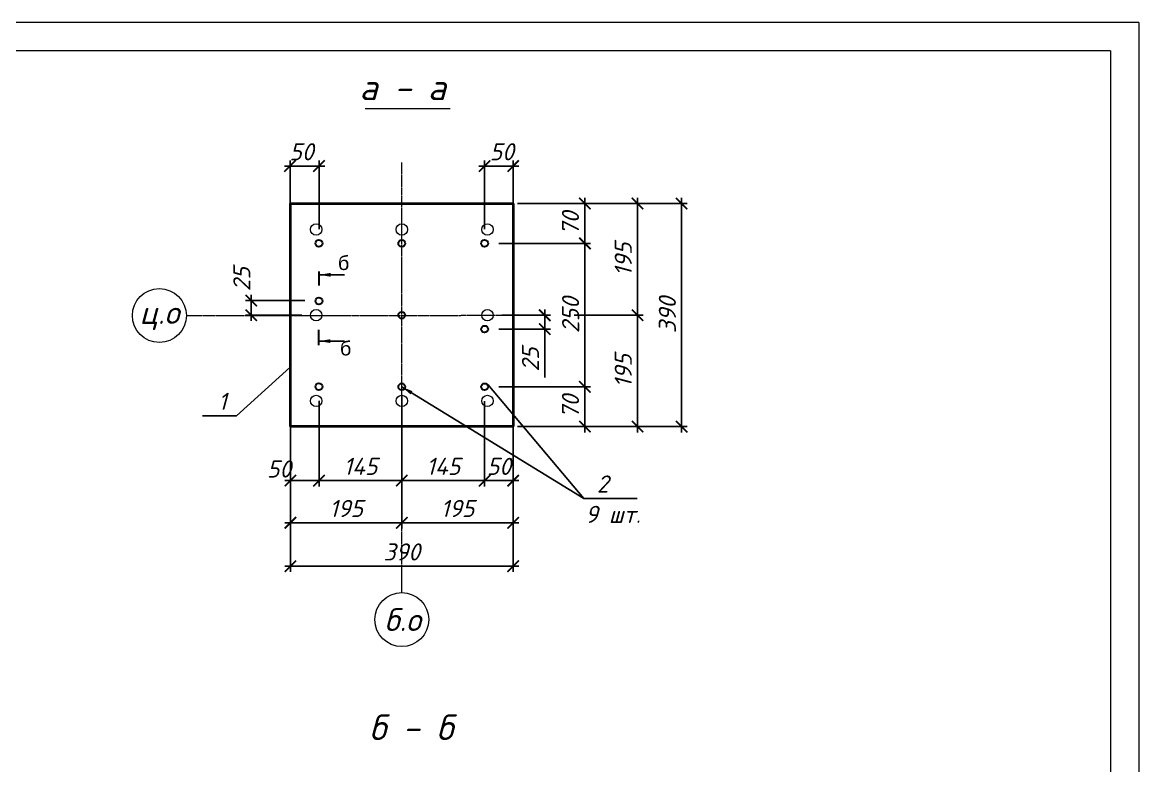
# Model space of a CAD drawing. Header units: millimetres. Extents: x 321124 to 407260, y -209908 to -138111.
# Drawn here: x 342040 to 361589, y -193218 to -180208 of the extents above; entities that cross this region are included whole.
import ezdxf

# ---------------------------------------------------------------- set-up
doc = ezdxf.new("R2010")
doc.units = ezdxf.units.MM
doc.linetypes.add('CENTER', pattern=[50.8, 31.75, -6.35, 6.35, -6.35])
doc.linetypes.add('CENTERX2', pattern=[4, 2.5, -0.5, 0.5, -0.5])
doc.layers.get('Defpoints').update_dxf_attribs({"color": 1, "lineweight": 0})
for name, color, linetype, lineweight in [('k_ Выноски', 7, 'Continuous', 13), ('k_ Металл', 5, 'Continuous', 40), ('k_ Осевая', 8, 'CENTERX2', 9), ('k_ Размеры', 7, 'Continuous', 15), ('Металл для узлов', 7, 'Continuous', 30), ('оси', 1, 'CENTER', 5), ('размеры', 5, 'Continuous', 20), ('сновные тонкие', 7, 'Continuous', 30), ('тонкие', 250, 'Continuous', 5)]:
    doc.layers.add(name, color=color, linetype=linetype, lineweight=lineweight)
doc.styles.add('300', font='times.ttf', dxfattribs={"width": 0.9, "height": 300})
doc.styles.add('40', font='arial.ttf', dxfattribs={"height": 400})
doc.styles.add('STEP PR', font='isocpeui.ttf')
doc.dimstyles.new('10', dxfattribs={"dimtxt": 300, "dimasz": 200, "dimexe": 100, "dimexo": 250, "dimgap": 100, "dimtad": 1, "dimdec": 0, "dimlfac": 0.1, "dimdsep": 46, "dimtxsty": '300', "dimblk": 'ARCHTICK', "dimcen": 100, "dimdle": 100, "dimadec": 0, "dimazin": 2, "dimtfac": 1, "dimtdec": 0, "dimtmove": 1, "dimatfit": 3, "dimfxl": 0, "dimtolj": 1, "dimtzin": 0, "dimarcsym": 0})

# ---------------------------------------------------------------- blocks, each defined once
blk = doc.blocks.new('_ArchTick')
at = {"color": 0, "linetype": 'ByBlock', "const_width": 0.15}
blk.add_lwpolyline([(-0.5, -0.5), (0.5, 0.5)], dxfattribs=at)
blk = doc.blocks.new('*D102')
at = {"layer": 'Defpoints', "color": 0, "lineweight": 0, "ltscale": 5}
for p in [(347235, -186585), (348685, -187522), (347235, -188229)]:
    blk.add_point(p, dxfattribs=at)
at = {"layer": 'k_ Размеры', "color": 0, "lineweight": -2, "ltscale": 5}
for p, q in [((347235, -186835), (347235, -188329)), ((348685, -187772), (348685, -188329)), ((348785, -188229), (347135, -188229))]:
    blk.add_line(p, q, dxfattribs=at)
at = {"layer": 'k_ Размеры', "color": 0, "lineweight": -2, "ltscale": 5, "xscale": 200, "yscale": 200, "zscale": 200, "rotation": 180}
blk.add_blockref('_ArchTick', (347235, -188229), dxfattribs=at)
at = {"layer": 'k_ Размеры', "color": 0, "lineweight": -2, "ltscale": 5, "xscale": 200, "yscale": 200, "zscale": 200}
blk.add_blockref('_ArchTick', (348685, -188229), dxfattribs=at)
at = {"layer": 'k_ Размеры', "color": 0, "ltscale": 5, "insert": (347960, -187979), "char_height": 300, "attachment_point": 5, "style": 'STEP PR'}
blk.add_mtext('\\A1;145', dxfattribs=at)
blk = doc.blocks.new('*D103')
at = {"layer": 'Defpoints', "color": 0, "lineweight": 0, "ltscale": 5}
for p in [(350135, -186586), (348685, -187578), (350135, -188229)]:
    blk.add_point(p, dxfattribs=at)
at = {"layer": 'k_ Размеры', "color": 0, "lineweight": -2, "ltscale": 5}
for p, q in [((350135, -186836), (350135, -188329)), ((348685, -187828), (348685, -188329)), ((348585, -188229), (350235, -188229))]:
    blk.add_line(p, q, dxfattribs=at)
at = {"layer": 'k_ Размеры', "color": 0, "lineweight": -2, "ltscale": 5, "xscale": 200, "yscale": 200, "zscale": 200, "rotation": 180}
blk.add_blockref('_ArchTick', (348685, -188229), dxfattribs=at)
at = {"layer": 'k_ Размеры', "color": 0, "lineweight": -2, "ltscale": 5, "xscale": 200, "yscale": 200, "zscale": 200}
blk.add_blockref('_ArchTick', (350135, -188229), dxfattribs=at)
at = {"layer": 'k_ Размеры', "color": 0, "ltscale": 5, "insert": (349410, -187979), "char_height": 300, "attachment_point": 5, "style": 'STEP PR'}
blk.add_mtext('\\A1;145', dxfattribs=at)
blk = doc.blocks.new('*D104')
at = {"layer": 'Defpoints', "color": 0, "lineweight": 0, "ltscale": 5}
for p in [(346735, -187788), (350635, -187788), (350635, -189727)]:
    blk.add_point(p, dxfattribs=at)
at = {"layer": 'k_ Размеры', "color": 0, "lineweight": -2, "ltscale": 5}
for p, q in [((346735, -188038), (346735, -189827)), ((350635, -188038), (350635, -189827)), ((346635, -189727), (350735, -189727))]:
    blk.add_line(p, q, dxfattribs=at)
at = {"layer": 'k_ Размеры', "color": 0, "lineweight": -2, "ltscale": 5, "xscale": 200, "yscale": 200, "zscale": 200, "rotation": 180}
blk.add_blockref('_ArchTick', (346735, -189727), dxfattribs=at)
at = {"layer": 'k_ Размеры', "color": 0, "lineweight": -2, "ltscale": 5, "xscale": 200, "yscale": 200, "zscale": 200}
blk.add_blockref('_ArchTick', (350635, -189727), dxfattribs=at)
at = {"layer": 'k_ Размеры', "color": 0, "ltscale": 5, "insert": (348685, -189477), "char_height": 300, "attachment_point": 5, "style": 'STEP PR'}
blk.add_mtext('\\A1;390', dxfattribs=at)
blk = doc.blocks.new('*D105')
at = {"layer": 'Defpoints', "color": 0, "lineweight": 0, "ltscale": 5}
for p in [(350462, -183379), (353585, -183379), (350462, -187284)]:
    blk.add_point(p, dxfattribs=at)
at = {"layer": 'k_ Размеры', "color": 0, "lineweight": -2, "ltscale": 5}
for p, q in [((353585, -187384), (353585, -183279)), ((350712, -183379), (353685, -183379)), ((350712, -187284), (353685, -187284))]:
    blk.add_line(p, q, dxfattribs=at)
at = {"layer": 'k_ Размеры', "color": 0, "lineweight": -2, "ltscale": 5, "xscale": 200, "yscale": 200, "zscale": 200}
for p, rotation in [((353585, -183379), 90), ((353585, -187284), 270)]:
    blk.add_blockref('_ArchTick', p, dxfattribs=dict(at, rotation=rotation))
at = {"layer": 'k_ Размеры', "color": 0, "ltscale": 5, "insert": (353335, -185332), "char_height": 300, "attachment_point": 5, "rotation": 90, "style": 'STEP PR'}
blk.add_mtext('\\A1;390', dxfattribs=at)
blk = doc.blocks.new('*D106')
at = {"layer": 'Defpoints', "color": 0, "lineweight": 0, "ltscale": 5}
for p in [(351455, -183379), (352813, -183379), (351455, -185334)]:
    blk.add_point(p, dxfattribs=at)
at = {"layer": 'k_ Размеры', "color": 0, "lineweight": -2, "ltscale": 5}
for p, q in [((352813, -185434), (352813, -183279)), ((351705, -183379), (352913, -183379)), ((351705, -185334), (352913, -185334))]:
    blk.add_line(p, q, dxfattribs=at)
at = {"layer": 'k_ Размеры', "color": 0, "lineweight": -2, "ltscale": 5, "xscale": 200, "yscale": 200, "zscale": 200}
for p, rotation in [((352813, -183379), 90), ((352813, -185334), 270)]:
    blk.add_blockref('_ArchTick', p, dxfattribs=dict(at, rotation=rotation))
at = {"layer": 'k_ Размеры', "color": 0, "ltscale": 5, "insert": (352563, -184357), "char_height": 300, "attachment_point": 5, "rotation": 90, "style": 'STEP PR'}
blk.add_mtext('\\A1;195', dxfattribs=at)
blk = doc.blocks.new('*D107')
at = {"layer": 'Defpoints', "color": 0, "lineweight": 0, "ltscale": 5}
for p in [(351455, -185334), (352813, -185334), (350635, -187284)]:
    blk.add_point(p, dxfattribs=at)
at = {"layer": 'k_ Размеры', "color": 0, "lineweight": -2, "ltscale": 5}
for p, q in [((352813, -187384), (352813, -185234)), ((351705, -185334), (352913, -185334)), ((350885, -187284), (352913, -187284))]:
    blk.add_line(p, q, dxfattribs=at)
at = {"layer": 'k_ Размеры', "color": 0, "lineweight": -2, "ltscale": 5, "xscale": 200, "yscale": 200, "zscale": 200}
for p, rotation in [((352813, -185334), 90), ((352813, -187284), 270)]:
    blk.add_blockref('_ArchTick', p, dxfattribs=dict(at, rotation=rotation))
at = {"layer": 'k_ Размеры', "color": 0, "ltscale": 5, "insert": (352563, -186309), "char_height": 300, "attachment_point": 5, "rotation": 90, "style": 'STEP PR'}
blk.add_mtext('\\A1;195', dxfattribs=at)
blk = doc.blocks.new('*D108')
at = {"layer": 'Defpoints', "color": 0, "lineweight": 0, "ltscale": 5}
for p in [(347235, -185079), (346048, -185334), (347185, -185334)]:
    blk.add_point(p, dxfattribs=at)
at = {"layer": 'k_ Размеры', "color": 0, "lineweight": -2, "ltscale": 5}
for p, q in [((346985, -185079), (345948, -185079)), ((346048, -184979), (346048, -185434)), ((346935, -185334), (345948, -185334))]:
    blk.add_line(p, q, dxfattribs=at)
at = {"layer": 'k_ Размеры', "color": 0, "lineweight": -2, "ltscale": 5, "xscale": 200, "yscale": 200, "zscale": 200}
for p, rotation in [((346048, -185079), 90), ((346048, -185334), 270)]:
    blk.add_blockref('_ArchTick', p, dxfattribs=dict(at, rotation=rotation))
at = {"layer": 'k_ Размеры', "color": 0, "ltscale": 5, "insert": (345883, -184703), "char_height": 300, "attachment_point": 5, "rotation": 90, "style": 'STEP PR'}
blk.add_mtext('\\A1;25', dxfattribs=at)
blk = doc.blocks.new('*D109')
at = {"layer": 'Defpoints', "color": 0, "lineweight": 0, "ltscale": 5}
for p in [(350752, -183379), (351891, -183379), (350135, -184077)]:
    blk.add_point(p, dxfattribs=at)
at = {"layer": 'k_ Размеры', "color": 0, "lineweight": -2, "ltscale": 5}
for p, q in [((351891, -184177), (351891, -183279)), ((351002, -183379), (351991, -183379)), ((350385, -184077), (351991, -184077))]:
    blk.add_line(p, q, dxfattribs=at)
at = {"layer": 'k_ Размеры', "color": 0, "lineweight": -2, "ltscale": 5, "xscale": 200, "yscale": 200, "zscale": 200}
for p, rotation in [((351891, -183379), 90), ((351891, -184077), 270)]:
    blk.add_blockref('_ArchTick', p, dxfattribs=dict(at, rotation=rotation))
at = {"layer": 'k_ Размеры', "color": 0, "ltscale": 5, "insert": (351639, -183728), "char_height": 300, "attachment_point": 5, "rotation": 90, "style": 'STEP PR'}
blk.add_mtext('\\A1;70', dxfattribs=at)
blk = doc.blocks.new('*D110')
at = {"layer": 'Defpoints', "color": 0, "lineweight": 0, "ltscale": 5}
for p in [(350275, -186586), (351891, -186586), (350752, -187284)]:
    blk.add_point(p, dxfattribs=at)
at = {"layer": 'k_ Размеры', "color": 0, "lineweight": -2, "ltscale": 5}
for p, q in [((351891, -187384), (351891, -186486)), ((350525, -186586), (351991, -186586)), ((351002, -187284), (351991, -187284))]:
    blk.add_line(p, q, dxfattribs=at)
at = {"layer": 'k_ Размеры', "color": 0, "lineweight": -2, "ltscale": 5, "xscale": 200, "yscale": 200, "zscale": 200}
for p, rotation in [((351891, -186586), 90), ((351891, -187284), 270)]:
    blk.add_blockref('_ArchTick', p, dxfattribs=dict(at, rotation=rotation))
at = {"layer": 'k_ Размеры', "color": 0, "ltscale": 5, "insert": (351639, -186935), "char_height": 300, "attachment_point": 5, "rotation": 90, "style": 'STEP PR'}
blk.add_mtext('\\A1;70', dxfattribs=at)
blk = doc.blocks.new('*D111')
at = {"layer": 'Defpoints', "color": 0, "lineweight": 0, "ltscale": 5}
for p in [(350135, -182723), (350135, -184077), (350635, -184221)]:
    blk.add_point(p, dxfattribs=at)
at = {"layer": 'k_ Размеры', "color": 0, "lineweight": -2, "ltscale": 5}
for p, q in [((350735, -182723), (350035, -182723)), ((350135, -183827), (350135, -182623)), ((350635, -183971), (350635, -182623))]:
    blk.add_line(p, q, dxfattribs=at)
at = {"layer": 'k_ Размеры', "color": 0, "lineweight": -2, "ltscale": 5, "xscale": 200, "yscale": 200, "zscale": 200, "rotation": 180}
blk.add_blockref('_ArchTick', (350135, -182723), dxfattribs=at)
at = {"layer": 'k_ Размеры', "color": 0, "lineweight": -2, "ltscale": 5, "xscale": 200, "yscale": 200, "zscale": 200}
blk.add_blockref('_ArchTick', (350635, -182723), dxfattribs=at)
at = {"layer": 'k_ Размеры', "color": 0, "ltscale": 5, "insert": (350435, -182473), "char_height": 300, "attachment_point": 5, "style": 'STEP PR'}
blk.add_mtext('\\A1;50', dxfattribs=at)
blk = doc.blocks.new('*D112')
at = {"layer": 'Defpoints', "color": 0, "lineweight": 0, "ltscale": 5}
for p in [(346728, -182723), (346728, -183995), (347235, -184077)]:
    blk.add_point(p, dxfattribs=at)
at = {"layer": 'k_ Размеры', "color": 0, "lineweight": -2, "ltscale": 5}
for p, q in [((347335, -182723), (346628, -182723)), ((346728, -183745), (346728, -182623)), ((347235, -183827), (347235, -182623))]:
    blk.add_line(p, q, dxfattribs=at)
at = {"layer": 'k_ Размеры', "color": 0, "lineweight": -2, "ltscale": 5, "xscale": 200, "yscale": 200, "zscale": 200, "rotation": 180}
blk.add_blockref('_ArchTick', (346728, -182723), dxfattribs=at)
at = {"layer": 'k_ Размеры', "color": 0, "lineweight": -2, "ltscale": 5, "xscale": 200, "yscale": 200, "zscale": 200}
blk.add_blockref('_ArchTick', (347235, -182723), dxfattribs=at)
at = {"layer": 'k_ Размеры', "color": 0, "ltscale": 5, "insert": (346928, -182473), "char_height": 300, "attachment_point": 5, "style": 'STEP PR'}
blk.add_mtext('\\A1;50', dxfattribs=at)
blk = doc.blocks.new('*D113')
at = {"layer": 'Defpoints', "color": 0, "lineweight": 0, "ltscale": 5}
for p in [(346735, -186476), (348685, -186476), (348685, -188966)]:
    blk.add_point(p, dxfattribs=at)
at = {"layer": 'k_ Размеры', "color": 0, "lineweight": -2, "ltscale": 5}
for p, q in [((346735, -186726), (346735, -189066)), ((348685, -186726), (348685, -189066)), ((346635, -188966), (348785, -188966))]:
    blk.add_line(p, q, dxfattribs=at)
at = {"layer": 'k_ Размеры', "color": 0, "lineweight": -2, "ltscale": 5, "xscale": 200, "yscale": 200, "zscale": 200, "rotation": 180}
blk.add_blockref('_ArchTick', (346735, -188966), dxfattribs=at)
at = {"layer": 'k_ Размеры', "color": 0, "lineweight": -2, "ltscale": 5, "xscale": 200, "yscale": 200, "zscale": 200}
blk.add_blockref('_ArchTick', (348685, -188966), dxfattribs=at)
at = {"layer": 'k_ Размеры', "color": 0, "ltscale": 5, "insert": (347710, -188716), "char_height": 300, "attachment_point": 5, "style": 'STEP PR'}
blk.add_mtext('\\A1;195', dxfattribs=at)
blk = doc.blocks.new('*D114')
at = {"layer": 'Defpoints', "color": 0, "lineweight": 0, "ltscale": 5}
for p in [(348685, -186476), (350635, -186476), (350635, -188966)]:
    blk.add_point(p, dxfattribs=at)
at = {"layer": 'k_ Размеры', "color": 0, "lineweight": -2, "ltscale": 5}
for p, q in [((348685, -186726), (348685, -189066)), ((350635, -186726), (350635, -189066)), ((348585, -188966), (350735, -188966))]:
    blk.add_line(p, q, dxfattribs=at)
at = {"layer": 'k_ Размеры', "color": 0, "lineweight": -2, "ltscale": 5, "xscale": 200, "yscale": 200, "zscale": 200, "rotation": 180}
blk.add_blockref('_ArchTick', (348685, -188966), dxfattribs=at)
at = {"layer": 'k_ Размеры', "color": 0, "lineweight": -2, "ltscale": 5, "xscale": 200, "yscale": 200, "zscale": 200}
blk.add_blockref('_ArchTick', (350635, -188966), dxfattribs=at)
at = {"layer": 'k_ Размеры', "color": 0, "ltscale": 5, "insert": (349660, -188716), "char_height": 300, "attachment_point": 5, "style": 'STEP PR'}
blk.add_mtext('\\A1;195', dxfattribs=at)
blk = doc.blocks.new('*D118')
at = {"layer": 'Defpoints', "color": 0, "lineweight": 0, "ltscale": 5}
for p in [(350135, -187284), (350635, -187284), (350635, -188229)]:
    blk.add_point(p, dxfattribs=at)
at = {"layer": 'k_ Размеры', "color": 0, "lineweight": -2, "ltscale": 5}
for p, q in [((350135, -187534), (350135, -188329)), ((350635, -187534), (350635, -188329)), ((350035, -188229), (350735, -188229))]:
    blk.add_line(p, q, dxfattribs=at)
at = {"layer": 'k_ Размеры', "color": 0, "lineweight": -2, "ltscale": 5, "xscale": 200, "yscale": 200, "zscale": 200, "rotation": 180}
blk.add_blockref('_ArchTick', (350135, -188229), dxfattribs=at)
at = {"layer": 'k_ Размеры', "color": 0, "lineweight": -2, "ltscale": 5, "xscale": 200, "yscale": 200, "zscale": 200}
blk.add_blockref('_ArchTick', (350635, -188229), dxfattribs=at)
at = {"layer": 'k_ Размеры', "color": 0, "ltscale": 5, "insert": (350385, -187979), "char_height": 300, "attachment_point": 5, "style": 'STEP PR'}
blk.add_mtext('\\A1;50', dxfattribs=at)
blk = doc.blocks.new('*D115')
at = {"layer": 'Defpoints', "color": 0, "lineweight": 0, "ltscale": 5}
for p in [(347235, -186645), (346735, -187286), (347235, -188229)]:
    blk.add_point(p, dxfattribs=at)
at = {"layer": 'k_ Размеры', "color": 0, "lineweight": -2, "ltscale": 5}
for p, q in [((347235, -186895), (347235, -188329)), ((346735, -187536), (346735, -188329)), ((346635, -188229), (347335, -188229))]:
    blk.add_line(p, q, dxfattribs=at)
at = {"layer": 'k_ Размеры', "color": 0, "lineweight": -2, "ltscale": 5, "xscale": 200, "yscale": 200, "zscale": 200, "rotation": 180}
blk.add_blockref('_ArchTick', (346735, -188229), dxfattribs=at)
at = {"layer": 'k_ Размеры', "color": 0, "lineweight": -2, "ltscale": 5, "xscale": 200, "yscale": 200, "zscale": 200}
blk.add_blockref('_ArchTick', (347235, -188229), dxfattribs=at)
at = {"layer": 'k_ Размеры', "color": 0, "ltscale": 5, "insert": (346535, -188025), "char_height": 300, "attachment_point": 5, "style": 'STEP PR'}
blk.add_mtext('\\A1;50', dxfattribs=at)
blk = doc.blocks.new('*D128')
at = {"layer": 'Defpoints', "color": 0, "lineweight": 0, "ltscale": 5}
for p in [(350135, -184077), (350135, -186586), (351891, -186586)]:
    blk.add_point(p, dxfattribs=at)
at = {"layer": 'k_ Размеры', "color": 0, "lineweight": -2, "ltscale": 5}
for p, q in [((350385, -184077), (351991, -184077)), ((351891, -183977), (351891, -186686)), ((350385, -186586), (351991, -186586))]:
    blk.add_line(p, q, dxfattribs=at)
at = {"layer": 'k_ Размеры', "color": 0, "lineweight": -2, "ltscale": 5, "xscale": 200, "yscale": 200, "zscale": 200}
for p, rotation in [((351891, -184077), 90), ((351891, -186586), 270)]:
    blk.add_blockref('_ArchTick', p, dxfattribs=dict(at, rotation=rotation))
at = {"layer": 'k_ Размеры', "color": 0, "ltscale": 5, "insert": (351641, -185332), "char_height": 300, "attachment_point": 5, "rotation": 90, "style": 'STEP PR'}
blk.add_mtext('\\A1;250', dxfattribs=at)
blk = doc.blocks.new('*D129')
at = {"layer": 'Defpoints', "color": 0, "lineweight": 0, "ltscale": 5}
for p in [(350185, -185334), (350135, -185577), (351188, -185577)]:
    blk.add_point(p, dxfattribs=at)
at = {"layer": 'k_ Размеры', "color": 0, "lineweight": -2, "ltscale": 5}
for p, q in [((351188, -185234), (351188, -185677)), ((350435, -185334), (351288, -185334)), ((350385, -185577), (351288, -185577)), ((351188, -186423), (351188, -185577))]:
    blk.add_line(p, q, dxfattribs=at)
at = {"layer": 'k_ Размеры', "color": 0, "lineweight": -2, "ltscale": 5, "xscale": 200, "yscale": 200, "zscale": 200}
for p, rotation in [((351188, -185334), 90), ((351188, -185577), 270)]:
    blk.add_blockref('_ArchTick', p, dxfattribs=dict(at, rotation=rotation))
at = {"layer": 'k_ Размеры', "color": 0, "ltscale": 5, "insert": (350938, -186109), "char_height": 300, "attachment_point": 5, "rotation": 90, "style": 'STEP PR'}
blk.add_mtext('\\A1;25', dxfattribs=at)

msp = doc.modelspace()

# ---------------------------------------------------------------- linework, layer by layer
at = {"layer": 'Defpoints', "color": 6, "ltscale": 50}
for centre in [(347184.56798, -183834.03477), (348684.56798, -183834.03477), (350184.56798, -183834.03477), (347184.56798, -185334.03477), (350184.56798, -185334.03477), (347184.56798, -186834.03477), (348684.56798, -186834.03477), (350184.56798, -186834.03477)]:
    msp.add_circle(centre, 100, dxfattribs=at)
at = {"layer": 'k_ Металл'}
for p, q in [((346734.56798, -183379.25747), (350634.56798, -183379.25747)), ((346734.56798, -187284.03477), (346734.56798, -183379.25747)), ((350634.56798, -183379.25747), (350634.56798, -187284.03477)), ((350634.56798, -187284.03477), (346734.56798, -187284.03477))]:
    msp.add_line(p, q, dxfattribs=at)
at = {"layer": 'k_ Осевая', "linetype": 'Continuous', "ltscale": 10}
for centre in [(344439.34608, -185339.53702), (348684.56798, -190661.13534)]:
    msp.add_circle(centre, 472.5, dxfattribs=at)
at = {"layer": 'Металл для узлов'}
for centre in [(347234.56798, -184076.9459), (348684.56798, -184076.9459), (350134.56798, -184076.9459), (347234.56798, -185085.43703), (348684.56798, -185334.03477), (350134.56798, -185576.9459), (347234.56798, -186585.40184), (348684.56798, -186586.34634), (350134.56798, -186586.14973)]:
    msp.add_circle(centre, 60, dxfattribs=at)
at = {"layer": 'оси'}
for points in [[(348684.56798, -190188.7866), (348684.56798, -182663.53729)], [(344911.84597, -185339.21124), (351188.20018, -185334.70992)]]:
    msp.add_lwpolyline(points, dxfattribs=at)
at = {"layer": 'размеры'}
for q in [(321124.2312, -180207.65512), (361588.89071, -209907.65512)]:
    msp.add_line((361588.89071, -180207.65512), q, dxfattribs=at)
at = {"layer": 'размеры', "ltscale": 100}
msp.add_line((348045.4671, -181713.86742), (349530.30695, -181713.86742), dxfattribs=at)
at = {"layer": 'размеры', "color": 7, "ltscale": 50}
msp.add_line((350634.56798, -187284.03477), (350634.56798, -187444.30854), dxfattribs=at)
at = {"layer": 'сновные тонкие'}
for p, q in [((347236.70562, -184815.72948), (347236.70562, -184570.69589)), ((347233.36536, -185856.48823), (347233.36536, -185587.19638))]:
    msp.add_line(p, q, dxfattribs=at)
at = {"layer": 'тонкие'}
for p, q in [((361096.57137, -180707.65512), (323124.2312, -180707.65512)), ((361096.56326, -180707.65512), (361096.07501, -209484.98547))]:
    msp.add_line(p, q, dxfattribs=at)

# ---------------------------------------------------------------- texts
at = {"layer": 'k_ Выноски', "color": 0, "style": 'STEP PR'}
for s, p in [('а - а', (347942.18549, -181569.21066)), ('б - б', (348112.84934, -192769.67871))]:
    msp.add_text(s, height=450, dxfattribs=at).set_placement(p)
at = {"layer": 'k_ Осевая', "color": 1, "linetype": 'Continuous', "char_height": 400, "width": 945, "attachment_point": 5, "style": 'STEP PR'}
for s, insert in [('ц.о', (344439.34608, -185339.54883)), ('б.о', (348696.52288, -190661.14715))]:
    msp.add_mtext(s, dxfattribs=dict(at, insert=insert))
at = {"layer": 'размеры'}
for s, height, style, p in [('б', 250, '40', (347565.44715, -184542.5608)), ('б', 250, '40', (347601.30948, -186037.47507)), ('1', 300, 'STEP PR', (345468.182, -186991.0914)), ('2', 300, 'STEP PR', (352100.01258, -188437.58279)), ('9 шт.', 300, 'STEP PR', (351897.64641, -188968.81015))]:
    msp.add_text(s, height=height, dxfattribs=dict(at, style=style)).set_placement(p)

# ---------------------------------------------------------------- dimensions: what is measured, and where the dimension line sits
at = {"layer": 'k_ Размеры', "ltscale": 5}
for base, p1, p2, override, picture, middle in [((346728.34818, -182722.56947), (347234.56798, -184076.9459), (346728.34818, -183995.05251), {"dimrnd": 5, "dimtxsty": 'STEP PR'}, '*D112', (346928.34818, -182722.56947)), ((350134.56798, -182722.56947), (350634.56798, -184220.70566), (350134.56798, -184076.9459), {"dimrnd": 5, "dimtxsty": 'STEP PR'}, '*D111', (350434.56798, -182722.56947)), ((347234.56798, -188228.94434), (346734.56096, -187285.87008), (347234.56798, -186645.40184), {"dimtxsty": 'STEP PR'}, '*D115', (346534.56096, -188275.45913)), ((350634.56798, -188228.94434), (350134.56798, -187284.03477), (350634.56798, -187284.03477), {"dimtxsty": 'STEP PR'}, '*D118', (350384.56798, -188228.94434))]:
    dim = msp.add_linear_dim(base=base, p1=p1, p2=p2, dimstyle='10', override=override, dxfattribs=at)
    dim.commit()
    dim.dimension.update_dxf_attribs({"geometry": picture, "text_midpoint": middle, "dimtype": 160})
for base, p1, p2, override, picture, middle in [((351891.33726, -183379.25747), (350134.84609, -184076.9459), (350752.25712, -183379.25747), {"dimtxsty": 'STEP PR'}, '*D109', (351639.40544, -183728.10168)), ((353585.08123, -183379.25747), (350461.93357, -187284.03477), (350461.93357, -183379.25747), {"dimtxsty": 'STEP PR'}, '*D105', (353335.08123, -185331.64612)), ((352813.47719, -183379.25747), (351455.35495, -185334.03477), (351455.35495, -183379.25747), {"dimtxsty": 'STEP PR'}, '*D106', (352563.47719, -184356.64612)), ((351891.33726, -186586.14973), (350134.56798, -184076.9459), (350134.56798, -186586.14973), {"dimrnd": 5, "dimtxsty": 'STEP PR'}, '*D128', (351641.33726, -185331.54781)), ((352813.47719, -185334.03477), (350634.56798, -187284.03477), (351455.35495, -185334.03477), {"dimtxsty": 'STEP PR'}, '*D107', (352563.47719, -186309.03477)), ((351891.33726, -186586.14973), (350752.25712, -187284.03477), (350274.56798, -186586.14973), {"dimtxsty": 'STEP PR'}, '*D110', (351639.40544, -186935.09225))]:
    dim = msp.add_linear_dim(base=base, p1=p1, p2=p2, angle=90, dimstyle='10', override=override, dxfattribs=at)
    dim.commit()
    dim.dimension.update_dxf_attribs({"geometry": picture, "text_midpoint": middle})
for base, p1, p2, override, picture, middle in [((346048.49063, -185334.03477), (347234.56798, -185079.48748), (347184.56798, -185334.03477), {"dimtxsty": 'STEP PR'}, '*D108', (346133.4697, -184702.71333)), ((351188.20018, -185576.9459), (350184.56798, -185334.03477), (350134.56798, -185576.9459), {"dimrnd": 5, "dimtxsty": 'STEP PR'}, '*D129', (351188.20018, -186109.27707))]:
    dim = msp.add_linear_dim(base=base, p1=p1, p2=p2, angle=90, dimstyle='10', override=override, dxfattribs=at)
    dim.commit()
    dim.dimension.update_dxf_attribs({"geometry": picture, "text_midpoint": middle, "dimtype": 160})
for base, p1, p2, picture, middle in [((348684.56798, -188965.67023), (346734.56798, -186476.35602), (348684.56798, -186476.35602), '*D113', (347709.56798, -188715.67023)), ((350634.56798, -188965.67023), (348684.56798, -186476.35602), (350634.56798, -186476.35602), '*D114', (349659.56798, -188715.67023)), ((347234.56798, -188228.94434), (348684.56798, -187521.90035), (347234.56798, -186585.40184), '*D102', (347959.56798, -187978.94434)), ((350134.56798, -188228.94434), (348684.56798, -187577.51517), (350134.56798, -186586.14973), '*D103', (349409.56798, -187978.94434)), ((350634.56798, -189727.14701), (346734.56798, -187787.83279), (350634.56798, -187787.83279), '*D104', (348684.56798, -189477.14701))]:
    dim = msp.add_linear_dim(base=base, p1=p1, p2=p2, dimstyle='10', override={"dimtxsty": 'STEP PR'}, dxfattribs=at)
    dim.commit()
    dim.dimension.update_dxf_attribs({"geometry": picture, "text_midpoint": middle})

# ---------------------------------------------------------------- leaders
at = {"layer": 'размеры', "color": 7, "ltscale": 300}
for points in [[(347236.70562, -184626.44053), (347683.75549, -184626.44053)], [(347233.36536, -185787.11514), (347680.41523, -185787.11514)]]:
    msp.add_leader(points, dimstyle='10', override={"dimgap": 100, "dimtad": 0}, dxfattribs=at)
at = {"layer": 'размеры'}
for points, override in [([(346722.50257, -186247.75961), (345791.28803, -187095.20323), (345197.62663, -187095.20323)], {"dimgap": 100, "dimtad": 0, "dimldrblk": 'None'}), ([(350190.19791, -186545.68146), (351871.26748, -188541.69462), (352805.74471, -188541.69462)], {"dimtad": 0, "dimldrblk": 'None'})]:
    msp.add_leader(points, dimstyle='10', override=override, dxfattribs=at)
at = {"layer": 'размеры', "color": 7, "ltscale": 50}
msp.add_leader([(348684.56798, -186586.34634), (351871.26748, -188541.69462)], dimstyle='10', override={"dimgap": 100, "dimtad": 0}, dxfattribs=at)

doc.saveas('drawing.dxf')
